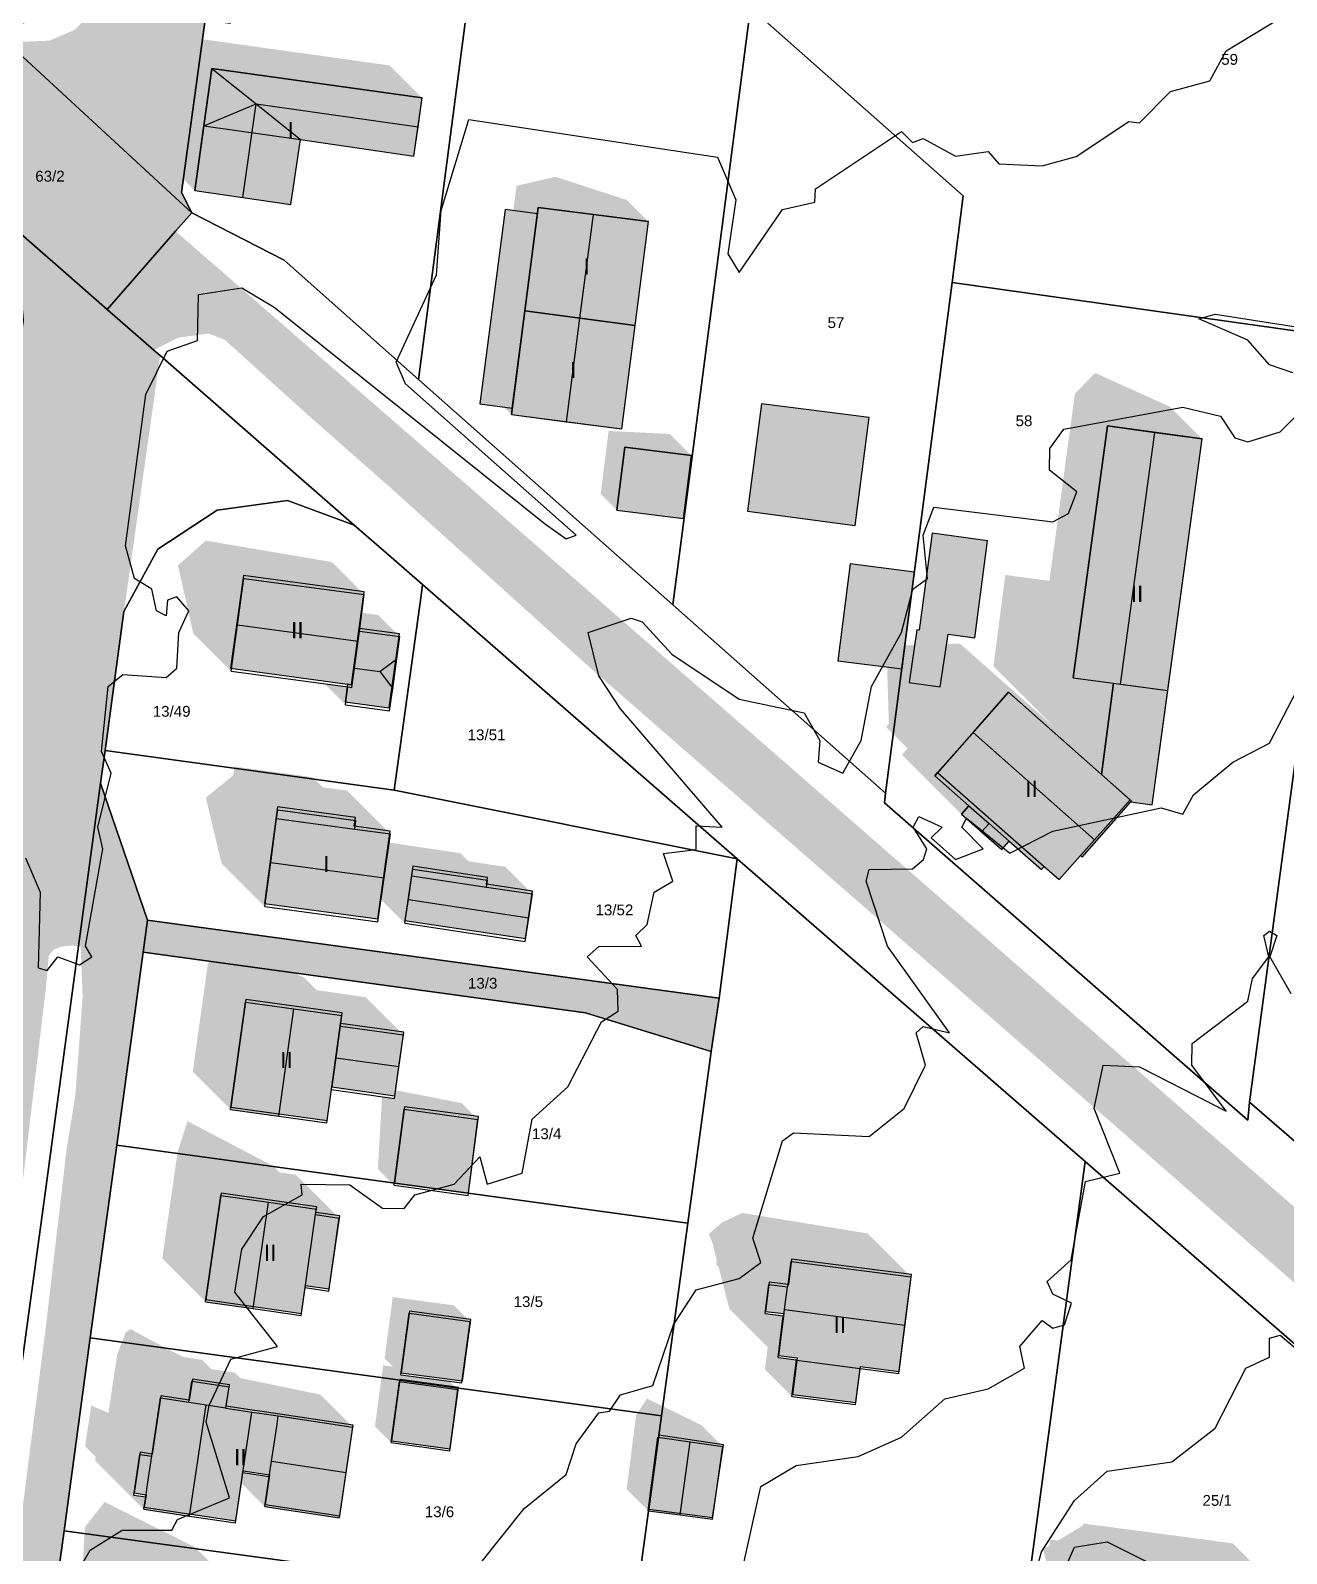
# Model space of a CAD drawing. Header units: millimetres. Extents: x 238 to 3518, y -74 to 2735.
# Drawn here: x 1733 to 1849.1, y 1959.1 to 2099.9 of the extents above; entities that cross this region are included whole.
import ezdxf
from ezdxf.enums import TextEntityAlignment as Align

# ---------------------------------------------------------------- set-up
doc = ezdxf.new("R2010")
doc.units = ezdxf.units.MM
for name, color, linetype in [('LP_Flurstueck_bez', 7, 'Continuous'), ('LP_Flurstuecke', 8, 'Continuous'), ('LP_Gebaeude_Dachaufsicht', 9, 'Continuous'), ('LP_Gebaeude_Dachschatten', 253, 'Continuous'), ('LP_Gebaeude_F', 254, 'Continuous'), ('LP_Gebaeude_Geschosszahl', 7, 'Continuous'), ('LP_Gebaeude_Schatten', 7, 'Continuous'), ('LP_Gebaeude_U', 7, 'Continuous'), ('LP_Topographie_Hoehenlinien', 8, 'Continuous'), ('LP_Verkehr_Strassen', 9, 'Continuous'), ('LP_Verkehr_Wege_Plaetze', 252, 'Continuous')]:
    doc.layers.add(name, color=color, linetype=linetype)
doc.styles.get("Standard").update_dxf_attribs({"font": 'arial.ttf'})

msp = doc.modelspace()

# ---------------------------------------------------------------- hatches: boundary and pattern name
at = {"layer": 'LP_Gebaeude_Dachschatten'}
for points in [[(1749.73, 2096.35), (1748.99, 2091.06), (1753.84, 2093.07)], [(1769.18, 2093.63), (1749.73, 2096.35), (1753.84, 2093.07), (1768.81, 2090.94)], [(1748.99, 2091.06), (1748.16, 2085.06), (1752.61, 2084.42), (1753.84, 2093.07)], [(1779.91, 2083.5), (1778.67, 2073.93), (1783.77, 2073.26), (1785.01, 2082.84)], [(1778.67, 2073.93), (1777.43, 2064.35), (1782.53, 2063.69), (1783.77, 2073.26)], [(1836.9, 2062.7), (1832.53, 2063.3), (1829.37, 2040.03), (1833.1, 2039.53), (1833.74, 2039.44)], [(1763.26, 2043.42), (1763.38, 2044.33), (1763.83, 2047.72), (1752.69, 2049.2), (1752.11, 2044.91)], [(1765.27, 2040.59), (1766.83, 2041.78), (1767.11, 2043.83), (1763.38, 2044.33), (1762.92, 2040.91)], [(1831.34, 2025.05), (1834.62, 2028.75), (1831.99, 2031.08), (1823.4, 2038.68), (1820.11, 2034.97)], [(1820.11, 2034.97), (1816.83, 2031.26), (1826.69, 2022.57), (1828.06, 2021.36), (1830.04, 2023.59), (1831.34, 2025.05)], [(1821.59, 2026.55), (1819.73, 2028.19), (1819.72, 2028.18), (1819.03, 2027.4), (1820.9, 2025.77)], [(1757.32, 2009.41), (1752.87, 2010.04), (1751.48, 2000.12), (1755.93, 1999.5)], [(1767.46, 2007), (1761.63, 2007.82), (1761.22, 2004.89), (1767.04, 2004.07)], [(1754.99, 1991.53), (1750.58, 1992.17), (1749.16, 1982.34), (1753.57, 1981.7)], [(1813.82, 1980.17), (1814.39, 1984.64), (1803.29, 1986.05), (1803, 1983.71), (1802.97, 1983.72), (1802.69, 1981.61)], [(1749.22, 1972.8), (1748.24, 1972.95), (1747.62, 1973.05), (1744.99, 1973.44), (1744.19, 1968.07), (1743.83, 1965.65), (1743.63, 1964.31), (1743.45, 1963.15), (1747.69, 1962.52)], [(1762.16, 1966.56), (1762.78, 1970.75), (1755.88, 1971.78), (1755.74, 1970.81), (1755.26, 1967.6)], [(1790.96, 1969.83), (1790.09, 1963.01), (1793.05, 1962.63), (1793.97, 1969.39)], [(1755.26, 1967.6), (1755.05, 1966.17), (1754.63, 1963.4), (1761.54, 1962.37), (1762.16, 1966.56)]]:
    msp.add_hatch(color=253, dxfattribs=at).paths.add_polyline_path(points)
at = {"layer": 'LP_Gebaeude_F'}
for points in [[(1748.16, 2085.06), (1757.06, 2083.78), (1757.93, 2089.77), (1768.43, 2088.25), (1769.18, 2093.63), (1749.73, 2096.35)], [(1774.53, 2065.34), (1777.51, 2064.95), (1778.67, 2073.93), (1779.84, 2082.91), (1776.86, 2083.3)], [(1778.67, 2073.93), (1788.87, 2072.59), (1790.11, 2082.19), (1779.91, 2083.5)], [(1777.43, 2064.35), (1787.63, 2063.02), (1788.87, 2072.59), (1778.67, 2073.93)], [(1799.25, 2055.41), (1809.21, 2054.11), (1810.5, 2064.07), (1800.55, 2065.36)], [(1829.37, 2040.03), (1833.1, 2039.53), (1831.99, 2031.08), (1834.76, 2028.62), (1834.69, 2028.54), (1836.67, 2028.27), (1841.28, 2062.1), (1832.53, 2063.3)], [(1787.19, 2055.52), (1793.34, 2054.74), (1794.07, 2060.56), (1787.92, 2061.34)], [(1814.21, 2039.58), (1817.08, 2039.17), (1817.8, 2044.06), (1820.28, 2043.72), (1821.45, 2052.68), (1816.33, 2053.39), (1815.12, 2044.43), (1814.92, 2044.46)], [(1807.62, 2041.6), (1813.56, 2040.85), (1814.7, 2049.78), (1808.75, 2050.54)], [(1751.48, 2040.91), (1762.28, 2039.43), (1762.65, 2039.38), (1763.35, 2044.57), (1763.81, 2047.96), (1752.66, 2049.48)], [(1762.06, 2037.79), (1766.15, 2037.23), (1767.08, 2044.07), (1763.35, 2044.57), (1762.65, 2039.38), (1762.28, 2039.43)], [(1816.57, 2030.97), (1819.72, 2028.18), (1819.03, 2027.4), (1822.76, 2024.14), (1823.45, 2024.92), (1826.44, 2022.29), (1826.69, 2022.57), (1828.06, 2021.36), (1830.04, 2023.59), (1830.19, 2023.45), (1834.69, 2028.54), (1834.76, 2028.62), (1831.99, 2031.08), (1823.4, 2038.68)], [(1754.6, 2019.16), (1765.09, 2017.75), (1766.22, 2025.84), (1762.9, 2026.3), (1763.01, 2027.09), (1755.8, 2028.08)], [(1767.57, 2017.59), (1778.73, 2015.91), (1779.39, 2020.29), (1775.13, 2020.93), (1775.23, 2021.56), (1768.32, 2022.59)], [(1751.51, 2000.34), (1760.4, 1999.1), (1760.83, 2002.19), (1761.65, 2008.06), (1761.79, 2009.04), (1752.89, 2010.28)], [(1760.83, 2002.19), (1766.66, 2001.37), (1767.48, 2007.25), (1761.65, 2008.06)], [(1766.62, 1993.31), (1773.46, 1992.4), (1774.39, 1999.45), (1767.55, 2000.35)], [(1749.2, 1982.53), (1758.03, 1981.25), (1758.41, 1983.85), (1760.59, 1983.53), (1761.56, 1990.28), (1759.37, 1990.59), (1759.44, 1991.1), (1750.62, 1992.37)], [(1800.93, 1981.45), (1802.62, 1981.24), (1802.13, 1977.37), (1803.85, 1977.15), (1803.42, 1973.77), (1809.29, 1973.03), (1809.71, 1976.35), (1813.29, 1975.89), (1814.43, 1984.85), (1803.34, 1986.26), (1803.04, 1983.92), (1801.27, 1984.15)], [(1767.25, 1975.78), (1772.91, 1975.03), (1773.67, 1980.71), (1768.01, 1981.47)], [(1742.57, 1964.66), (1743.66, 1964.49), (1743.49, 1963.34), (1751.95, 1962.07), (1752.65, 1966.72), (1755.08, 1966.35), (1754.67, 1963.58), (1761.57, 1962.55), (1762.82, 1970.93), (1754.18, 1972.22), (1753.47, 1972.32), (1751.07, 1972.68), (1751.37, 1974.66), (1747.95, 1975.17), (1747.66, 1973.23), (1745.03, 1973.63), (1744.23, 1968.25), (1743.13, 1968.42)], [(1766.36, 1969.48), (1771.78, 1968.75), (1772.54, 1974.41), (1767.12, 1975.14)], [(1790.14, 1963.17), (1796.04, 1962.39), (1797.04, 1969.1), (1791.05, 1969.99)]]:
    msp.add_hatch(color=254, dxfattribs=at).paths.add_polyline_path(points)
at = {"layer": 'LP_Gebaeude_Schatten'}
for points in [[(1746.73, 2099.35), (1766.18, 2096.63), (1769.18, 2093.63), (1749.73, 2096.35), (1748.99, 2091.06), (1748.16, 2085.06), (1745.16, 2088.06), (1745.99, 2094.06), (1746.73, 2099.35)], [(1788.11, 2084.19), (1790.11, 2082.19), (1779.91, 2083.5), (1778.67, 2073.93), (1777.43, 2064.35), (1775.43, 2066.35), (1776.67, 2075.93), (1777.91, 2085.5), (1781.51, 2086.34), (1788.11, 2084.19)], [(1823.1, 2049.53), (1827.17, 2048.98), (1829.53, 2066.3), (1831.4, 2068.2), (1838.28, 2065.1), (1841.28, 2062.1), (1836.9, 2062.7), (1832.53, 2063.3), (1829.37, 2040.03), (1833.1, 2039.53), (1831.99, 2031.08), (1823.4, 2038.68), (1820.11, 2034.97), (1816.83, 2031.26), (1816.57, 2030.97), (1819.72, 2028.18), (1819.03, 2027.4), (1813.53, 2032.9), (1814.05, 2033.49), (1812.07, 2035.47), (1812.33, 2035.76), (1812.11, 2042.97), (1818.9, 2043.18), (1827.49, 2035.58), (1821.99, 2041.08), (1823.1, 2049.53)], [(1786.42, 2062.84), (1792.07, 2062.56), (1794.07, 2060.56), (1787.92, 2061.34), (1787.19, 2055.52), (1785.69, 2057.02), (1786.42, 2062.84)], [(1746.61, 2050.41), (1749.19, 2052.7), (1760.83, 2050.72), (1763.83, 2047.72), (1752.69, 2049.2), (1752.11, 2044.91), (1751.53, 2040.62), (1748.03, 2044.12), (1746.61, 2050.41)], [(1767.11, 2043.83), (1763.38, 2044.33), (1763.61, 2046.03), (1765.11, 2045.83), (1767.11, 2043.83)], [(1762.69, 2039.12), (1763.26, 2043.42), (1763.38, 2044.33), (1762.92, 2040.91), (1762.69, 2039.12)], [(1762.32, 2039.17), (1762.1, 2037.53), (1760.17, 2039.46), (1762.32, 2039.17)], [(1749.19, 2028.94), (1751.73, 2031.01), (1751.84, 2031.81), (1759.06, 2030.83), (1759.99, 2029.89), (1762.27, 2029.58), (1766.27, 2025.58), (1762.95, 2026.03), (1763.06, 2026.83), (1755.84, 2027.81), (1755.73, 2027.01), (1754.64, 2018.87), (1750.64, 2022.87), (1749.19, 2028.94)], [(1834.62, 2028.75), (1831.99, 2031.08), (1834.76, 2028.62), (1834.62, 2028.75)], [(1773.48, 2023.05), (1776.88, 2022.54), (1779.38, 2020.04), (1775.13, 2020.67), (1775.23, 2021.3), (1768.33, 2022.33), (1768.23, 2021.71), (1767.58, 2017.32), (1765.39, 2019.5), (1766.15, 2024.78), (1772.73, 2023.8), (1773.48, 2023.05)], [(1749.37, 2013.54), (1750.82, 2015.91), (1758.27, 2012.29), (1759.42, 2011.14), (1763.96, 2010.5), (1767.46, 2007), (1761.63, 2007.82), (1761.77, 2008.79), (1757.32, 2009.41), (1752.87, 2010.04), (1751.48, 2000.12), (1747.98, 2003.62), (1749.37, 2013.54)], [(1774.33, 1999.2), (1767.53, 2000.13), (1766.59, 1993.11), (1765.09, 1994.61), (1765.48, 2001.3), (1766.63, 2001.14), (1766.74, 2001.89), (1772.83, 2000.7), (1774.33, 1999.2)], [(1761.52, 1990.07), (1759.34, 1990.39), (1759.34, 1990.39), (1759.41, 1990.89), (1754.99, 1991.53), (1750.58, 1992.17), (1749.16, 1982.34), (1745.16, 1986.34), (1746.58, 1996.17), (1747.49, 1999.03), (1755.41, 1994.89), (1756.01, 1994.29), (1757.52, 1994.07), (1761.52, 1990.07)], [(1798.79, 1990.55), (1810.39, 1988.64), (1814.39, 1984.64), (1803.29, 1986.05), (1803, 1983.71), (1802.97, 1983.72), (1801.22, 1983.94), (1800.88, 1981.25), (1802.57, 1981.03), (1802.08, 1977.18), (1803.8, 1976.96), (1803.8, 1976.95), (1803.37, 1973.59), (1800.87, 1976.09), (1801.13, 1978.13), (1797.58, 1981.68), (1796.59, 1985.54), (1796.38, 1985.75), (1796.43, 1986.15), (1796.07, 1987.53), (1796.11, 1987.53), (1795.69, 1988.61), (1796.97, 1989.72), (1797, 1989.71), (1798.79, 1990.55)], [(1767.08, 1974.96), (1766.32, 1969.31), (1764.82, 1970.81), (1765.58, 1976.46), (1766.46, 1976.34), (1765.71, 1977.09), (1766.47, 1982.77), (1772.13, 1982), (1773.63, 1980.5), (1767.97, 1981.27), (1767.21, 1975.59), (1771.69, 1974.99), (1772.47, 1974.21), (1767.08, 1974.96)], [(1748.83, 1976.97), (1749.7, 1976.1), (1750.14, 1976.04), (1751.88, 1975.78), (1752.38, 1975.28), (1759.78, 1973.75), (1762.78, 1970.75), (1755.88, 1971.78), (1754.14, 1972.04), (1753.45, 1972.14), (1753.43, 1972.14), (1751.03, 1972.5), (1751.04, 1972.53), (1751.33, 1974.47), (1747.9, 1974.98), (1747.62, 1973.05), (1744.99, 1973.44), (1744.19, 1968.07), (1743.09, 1968.23), (1742.53, 1964.47), (1743.63, 1964.31), (1743.45, 1963.15), (1738.95, 1967.65), (1739.01, 1968), (1738.03, 1968.97), (1738.59, 1972.73), (1740.19, 1972.07), (1740.99, 1977.44), (1741.62, 1979.05), (1741.74, 1979.45), (1742.22, 1979.8), (1745.54, 1978.03), (1745.6, 1977.97), (1747.16, 1977.22), (1748.83, 1976.97)], [(1788.96, 1971.83), (1789.97, 1973.39), (1794.98, 1970.94), (1796.98, 1968.94), (1790.96, 1969.83), (1790.09, 1963.01), (1788.09, 1965.01), (1788.96, 1971.83)], [(1752.61, 1966.54), (1755.05, 1966.17), (1754.63, 1963.4), (1752.47, 1965.57), (1752.61, 1966.54)], [(1752.1, 1955.37), (1752.15, 1955.67), (1747.33, 1956.33), (1742.5, 1956.99), (1741.63, 1950.57), (1739.73, 1950.83), (1739.1, 1946.17), (1735.1, 1950.17), (1735.73, 1954.83), (1737.63, 1954.57), (1738, 1961.49), (1739.83, 1963.83), (1748.15, 1959.67), (1750.51, 1957.31), (1756.44, 1956.51), (1758.44, 1954.51), (1752.1, 1955.37)], [(1827.21, 1960.36), (1827.94, 1960.26), (1830.31, 1961.68), (1830.33, 1961.83), (1844.13, 1960), (1848.21, 1955.92), (1851.85, 1955.49), (1858.35, 1948.99), (1850.82, 1949.89), (1849.92, 1943.28), (1847.35, 1945.85), (1847.92, 1950.12), (1848.63, 1955.5), (1834.83, 1957.33), (1834.81, 1957.18), (1829.71, 1957.86), (1828.99, 1952.41), (1833.55, 1951.81), (1833.07, 1948.19), (1833.56, 1948.12), (1833.35, 1946.58), (1828.85, 1951.08), (1828.19, 1953.22), (1826.99, 1954.41), (1827.1, 1957.45), (1826.59, 1959.46), (1827.19, 1959.81), (1827.21, 1960.36)]]:
    msp.add_hatch(color=7, dxfattribs=at).paths.add_polyline_path(points)
at = {"layer": 'LP_Verkehr_Strassen'}
for points in [[(1729.85, 2099.63), (1743.99, 2086.6), (1745.99, 2103.13), (1747.5, 2112.76), (1749.31, 2122.34), (1751.41, 2131.86), (1753.81, 2141.31), (1756.49, 2150.68), (1759.47, 2159.96), (1762.73, 2169.15), (1766.19, 2178.64), (1769.63, 2188.09), (1773.07, 2197.53), (1776.52, 2206.97), (1780.07, 2216.22), (1783.43, 2224.56), (1777.61, 2227.98), (1774.15, 2218.54), (1770.7, 2209.1), (1767.25, 2199.65), (1763.81, 2190.21), (1760.36, 2180.76), (1756.93, 2171.31), (1753.6, 2161.95), (1750.56, 2152.48), (1747.82, 2142.93), (1745.38, 2133.29), (1743.23, 2123.58), (1741.39, 2113.81), (1739.85, 2103.99), (1738.83, 2101.69), (1737.05, 2099.92), (1734.74, 2098.92), (1732.23, 2098.81)], [(1637.16, 2163.21), (1651.21, 2151.15), (1679.17, 2126.85), (1682.11, 2124.3), (1695.85, 2112.35), (1697.12, 2111.25), (1704.28, 2105.07), (1721.62, 2090.1), (1727.96, 2084.63), (1736.03, 2077.6), (1740.07, 2074.07), (1744.37, 2070.31), (1746.65, 2071.47), (1748.16, 2071.66), (1749.4, 2071.85), (1750.92, 2071.28), (1758.6, 2064.34), (1763.44, 2060.07), (1766.66, 2057.23), (1784.76, 2040.9), (1832.81, 1998.98), (1894.99, 1944.52), (1951.83, 1895.26), (1973.83, 1875.98), (1979.4, 1881.55), (1980.41, 1883.43), (1980.85, 1885.52), (1980.63, 1887.55), (1979.62, 1889.72), (1977.59, 1891.46), (1975.35, 1892.76), (1972.31, 1893.41), (1969.85, 1893.41), (1967.39, 1892.83), (1964.57, 1892.4), (1962.76, 1892.76), (1961.31, 1893.63), (1898.07, 1949.01), (1839.97, 1999.68), (1774.85, 2056.52), (1746.39, 2081.31), (1744.53, 2083.44), (1744.03, 2085.11), (1743.99, 2086.6), (1729.85, 2099.63), (1715.87, 2111.75), (1711.34, 2115.68), (1678.3, 2144.34), (1658.97, 2161.11), (1651.42, 2167.65), (1645.22, 2173.03), (1642.58, 2175.32)]]:
    msp.add_hatch(color=9, dxfattribs=at).paths.add_polyline_path(points)
h = msp.add_hatch(color=9, dxfattribs=at)
h.paths.add_polyline_path([(1673.69, 1632.64), (1680.25, 1627.81), (1681.1, 1628.8), (1682.19, 1629.6), (1684.02, 1630.26), (1684.95, 1630.49), (1685.89, 1637.67), (1685.23, 1637.7), (1684.11, 1638.2), (1682.83, 1639.62), (1684.02, 1646.21), (1687.55, 1666.93), (1689.13, 1681.37), (1692.5, 1709.77), (1702.29, 1781.35), (1705.45, 1780.93), (1699.24, 1735.48), (1705.25, 1735.46), (1705.87, 1740.02), (1707.24, 1750.1), (1708.61, 1760.11), (1711.35, 1780.18), (1713.92, 1798.73), (1713.99, 1799.23), (1716.56, 1818.03), (1718.86, 1834.86), (1721.29, 1852.68), (1723.72, 1870.48), (1725.68, 1884.81), (1726.01, 1887.29), (1726.48, 1890.84), (1728.77, 1907.68), (1731.21, 1925.49), (1733.64, 1943.33), (1736.08, 1961.17), (1738.51, 1978.99), (1740.95, 1996.82), (1743.38, 2014.65), (1743.79, 2017.62), (1739.46, 2030.27), (1736.97, 2030.86), (1737.41, 2033.46), (1738.01, 2036.71), (1739.7, 2049.02), (1741.9, 2066.17), (1742.18, 2067.87), (1743.06, 2069.18), (1744.37, 2070.31), (1740.07, 2074.07), (1736.03, 2077.6), (1736.06, 2075.16), (1735.67, 2071.19), (1733.58, 2057.56), (1731.69, 2043.83), (1728.67, 2021.77), (1724, 1988.1), (1721.67, 1970.15), (1716.21, 1929.28), (1708.83, 1874.91), (1708.18, 1870.65), (1707.96, 1869.67), (1706.66, 1869.22), (1704.53, 1869.49), (1704.11, 1866.67), (1703.74, 1863.82), (1704.24, 1863.78), (1705.24, 1863.15), (1705.86, 1862.16), (1706.23, 1860.18), (1698.83, 1806.43), (1696.2, 1784.03), (1694.74, 1782.58), (1693.5, 1781.96), (1692.66, 1782.07), (1691.6, 1774.24), (1692.03, 1774.18), (1693.28, 1773.55), (1693.78, 1771.54), (1685.25, 1702.89), (1677.19, 1647.35), (1675.71, 1637.17), (1674.35, 1633.81)])
h.paths.add_polyline_path([(1706.02, 1802.7), (1706.24, 1805.13), (1707.09, 1810), (1708.15, 1816.78), (1709.42, 1822.3), (1710.9, 1828.13), (1712.18, 1834.06), (1713.74, 1845.83), (1714.72, 1870.19), (1716.39, 1882.82), (1731.44, 1986.51), (1734.42, 2011.48), (1734.67, 2014.34), (1735.14, 2014.89), (1735.84, 2015.17), (1736.65, 2015.26), (1737.42, 2015.22), (1737.62, 2015.17), (1737.8, 2010.53), (1737.12, 2001.34), (1736.32, 1996.46), (1734.41, 1980.1), (1730.98, 1953.39), (1727.27, 1928.68), (1724.46, 1905.54), (1720.71, 1881.85), (1718.76, 1869.86), (1715.62, 1845.76), (1713.97, 1833.85), (1712.27, 1818.92), (1710.59, 1803.54), (1709.85, 1801.85), (1708.7, 1801.1), (1708.21, 1801.18), (1707.43, 1801.3), (1706.47, 1801.52)], flags=0)
h.paths.add_polyline_path([(1705.96, 1835.04), (1706.38, 1839.8), (1707.23, 1844.57), (1708.08, 1847.74), (1708.82, 1848.8), (1709.45, 1849.22), (1710.51, 1849.22), (1710.83, 1847.74), (1710.3, 1843.51), (1709.77, 1838.64), (1709.24, 1836.1), (1708.71, 1834.41), (1707.86, 1833.67), (1706.7, 1833.88)], flags=0)
at = {"layer": 'LP_Verkehr_Wege_Plaetze'}
for points in [[(1743.99, 2086.6), (1744.03, 2085.11), (1744.53, 2083.44), (1746.39, 2081.31), (1747.88, 2083.01), (1746.93, 2084.87), (1749.14, 2100.85), (1750.81, 2111.27), (1753.47, 2121.49), (1755.54, 2130.88), (1757.91, 2140.2), (1760.56, 2149.45), (1763.5, 2158.6), (1766.73, 2167.71), (1770.18, 2177.19), (1773.62, 2186.63), (1777.06, 2196.07), (1780.5, 2205.48), (1784.03, 2214.67), (1787.13, 2222.38), (1783.43, 2224.56), (1780.07, 2216.22), (1776.52, 2206.97), (1773.07, 2197.53), (1769.63, 2188.09), (1766.19, 2178.64), (1762.73, 2169.15), (1759.47, 2159.96), (1756.49, 2150.68), (1753.81, 2141.31), (1751.41, 2131.86), (1749.31, 2122.34), (1747.5, 2112.76), (1745.99, 2103.13)], [(1727.96, 2084.63), (1730.95, 2080.7), (1731.87, 2078.07), (1732.31, 2073.08), (1731.96, 2070.53), (1731.59, 2067.81), (1729.33, 2051.35), (1728.01, 2041.69), (1729.03, 2041.95), (1730.6, 2042.86), (1731.69, 2043.83), (1733.58, 2057.56), (1735.67, 2071.19), (1736.06, 2075.16), (1736.03, 2077.6)], [(1736.97, 2030.86), (1739.46, 2030.27), (1739.87, 2033.31), (1741.62, 2046.14), (1744.97, 2069.8), (1744.37, 2070.31), (1743.06, 2069.18), (1742.18, 2067.87), (1741.9, 2066.17), (1739.7, 2049.02), (1738.01, 2036.71), (1737.41, 2033.46)], [(1743.38, 2014.65), (1784.27, 2009.06), (1795.89, 2005.46), (1796.63, 2010.39), (1743.79, 2017.62)]]:
    msp.add_hatch(color=252, dxfattribs=at).paths.add_polyline_path(points)

# ---------------------------------------------------------------- linework, layer by layer
at = {"layer": 'LP_Flurstuecke', "color": 8}
for points in [[(1729.85, 2099.63), (1743.99, 2086.6), (1747.88, 2083.01), (1746.93, 2084.87), (1749.14, 2100.85), (1751.45, 2100.55), (1755.13, 2111.71), (1764.59, 2140.5), (1769.13, 2151.27), (1800.84, 2214.31), (1787.13, 2222.38), (1783.43, 2224.56), (1777.61, 2227.98), (1755.36, 2241.07), (1751.77, 2214.7), (1746.4, 2175.24), (1736.67, 2122.63), (1738.91, 2122.4), (1736.36, 2102.04)], [(1768.86, 2067.6), (1792.37, 2046.76), (1797.69, 2087.68), (1799.54, 2101.96), (1840.55, 2174.54), (1825.38, 2193.34), (1804.21, 2214.3), (1800.84, 2214.31), (1769.13, 2151.27), (1785.83, 2147.34), (1774.26, 2109.06), (1772.23, 2093.5)], [(1799.54, 2101.96), (1819.2, 2084.56), (1818.18, 2076.57), (1855.14, 2071.36), (1845.68, 2000.78), (1868.14, 1981.33), (1884.98, 2107), (1875.01, 2126.11), (1863.71, 2143.93), (1851.47, 2160.98), (1840.55, 2174.54)], [(1746.93, 2084.87), (1747.88, 2083.01), (1756.43, 2078.62), (1768.86, 2067.6), (1772.23, 2093.5), (1774.26, 2109.06), (1755.13, 2111.71), (1751.45, 2100.55), (1749.14, 2100.85)], [(1792.37, 2046.76), (1812.03, 2029.34), (1818.18, 2076.57), (1819.2, 2084.56), (1799.54, 2101.96), (1797.69, 2087.68)], [(1721.62, 2090.1), (1727.96, 2084.63), (1736.03, 2077.6), (1740.07, 2074.07), (1746.39, 2081.31), (1747.88, 2083.01), (1743.99, 2086.6), (1729.85, 2099.63)], [(1811.91, 2028.45), (1845.5, 1999.12), (1845.68, 2000.78), (1855.14, 2071.36), (1818.18, 2076.57), (1812.03, 2029.34)], [(1739.87, 2033.31), (1766.61, 2029.62), (1769.09, 2047.64), (1769.23, 2048.63), (1766.32, 2051.16), (1762.9, 2054.13), (1756.74, 2056.42), (1750.24, 2055.53), (1744.74, 2051.92), (1741.62, 2046.14)], [(1766.61, 2029.62), (1798.32, 2023.29), (1769.23, 2048.63), (1769.09, 2047.64)], [(1739.46, 2030.27), (1743.79, 2017.62), (1796.63, 2010.39), (1798.32, 2023.29), (1766.61, 2029.62), (1739.87, 2033.31)], [(1786.44, 1936.16), (1821.89, 1931.27), (1822.81, 1938.11), (1830.46, 1995.3), (1798.32, 2023.29), (1796.63, 2010.39), (1795.89, 2005.46), (1793.73, 1989.61), (1791.3, 1971.79), (1788.87, 1953.99)], [(1743.38, 2014.65), (1784.27, 2009.06), (1795.89, 2005.46), (1796.63, 2010.39), (1743.79, 2017.62)], [(1740.95, 1996.82), (1793.73, 1989.61), (1795.89, 2005.46), (1784.27, 2009.06), (1743.38, 2014.65)], [(1738.51, 1978.99), (1791.3, 1971.79), (1793.73, 1989.61), (1740.95, 1996.82)], [(1822.81, 1938.11), (1852.83, 1934.04), (1856.36, 1933.56), (1861.06, 1968.66), (1830.46, 1995.3)], [(1736.08, 1961.17), (1788.87, 1953.99), (1791.3, 1971.79), (1738.51, 1978.99)], [(1733.64, 1943.33), (1786.44, 1936.16), (1788.87, 1953.99), (1736.08, 1961.17)]]:
    msp.add_lwpolyline(points, close=True, dxfattribs=at)
for points in [[(1709.05, 1807.3), (1734.33, 1992.39), (1737.42, 2015.22), (1739.46, 2030.27), (1739.87, 2033.31), (1741.62, 2046.14), (1744.74, 2051.92), (1750.24, 2055.53), (1756.74, 2056.42), (1762.9, 2054.13), (1744.97, 2069.8), (1744.37, 2070.31), (1740.07, 2074.07), (1736.03, 2077.6), (1727.96, 2084.63), (1730.95, 2080.7), (1731.87, 2078.07), (1732.31, 2073.08), (1731.96, 2070.53), (1731.59, 2067.81), (1729.33, 2051.35), (1728.01, 2041.69), (1721.61, 1994.76), (1710.49, 1913.24)], [(1944.98, 1913.19), (1872.76, 1977.34), (1868.14, 1981.33), (1845.68, 2000.78), (1845.5, 1999.12), (1811.91, 2028.45), (1812.03, 2029.34), (1792.37, 2046.76), (1768.86, 2067.6), (1756.43, 2078.62), (1747.88, 2083.01), (1746.39, 2081.31), (1740.07, 2074.07), (1744.37, 2070.31), (1744.97, 2069.8), (1762.9, 2054.13), (1766.32, 2051.16), (1769.23, 2048.63), (1798.32, 2023.29), (1830.46, 1995.3), (1861.06, 1968.66), (1873.67, 1957.67)], [(1733.64, 1943.33), (1736.08, 1961.17), (1738.51, 1978.99), (1740.95, 1996.82), (1743.38, 2014.65), (1743.79, 2017.62), (1739.46, 2030.27), (1737.42, 2015.22), (1734.33, 1992.39), (1709.05, 1807.3)]]:
    msp.add_lwpolyline(points, dxfattribs=at)
at = {"layer": 'LP_Gebaeude_Dachaufsicht', "color": 9}
for p, q in [((1748.99, 2091.06, 74.05), (1749.73, 2096.35, 74.05)), ((1749.73, 2096.35, 74.05), (1769.18, 2093.63, 74.05)), ((1749.73, 2096.35, 74.05), (1753.84, 2093.07, 76.63)), ((1748.99, 2091.06, 74.05), (1753.84, 2093.07, 76.63)), ((1752.61, 2084.42, 76.63), (1753.84, 2093.07, 76.63)), ((1753.84, 2093.07, 76.63), (1757.93, 2089.77, 74.05)), ((1753.84, 2093.07, 76.63), (1768.81, 2090.94, 76.63)), ((1768.81, 2090.94, 76.63), (1769.18, 2093.63, 74.05)), ((1748.16, 2085.06, 74.05), (1748.99, 2091.06, 74.05)), ((1748.99, 2091.06, 74.05), (1757.93, 2089.77, 74.05)), ((1768.43, 2088.25, 74.05), (1768.81, 2090.94, 76.63)), ((1757.06, 2083.78, 74.05), (1757.93, 2089.77, 74.05)), ((1757.93, 2089.77, 74.05), (1768.43, 2088.25, 74.05)), ((1748.16, 2085.06, 74.05), (1752.61, 2084.42, 76.63)), ((1752.61, 2084.42, 76.63), (1757.06, 2083.78, 74.05)), ((1778.67, 2073.93, 73.56), (1779.91, 2083.5, 73.56)), ((1779.91, 2083.5, 73.56), (1785.01, 2082.84, 75.61)), ((1783.77, 2073.26, 75.61), (1785.01, 2082.84, 75.61)), ((1785.01, 2082.84, 75.61), (1790.11, 2082.19, 73.56)), ((1788.87, 2072.59, 73.56), (1790.11, 2082.19, 73.56)), ((1777.43, 2064.35, 73.56), (1778.67, 2073.93, 73.56)), ((1778.67, 2073.93, 73.56), (1783.77, 2073.26, 75.61)), ((1782.53, 2063.69, 75.61), (1783.77, 2073.26, 75.61)), ((1783.77, 2073.26, 75.61), (1788.87, 2072.59, 73.56)), ((1787.63, 2063.02, 73.56), (1788.87, 2072.59, 73.56)), ((1777.43, 2064.35, 73.56), (1782.53, 2063.69, 75.61)), ((1782.53, 2063.69, 75.61), (1787.63, 2063.02, 73.56)), ((1829.37, 2040.03, 75.36), (1832.53, 2063.3, 75.36)), ((1832.53, 2063.3, 75.36), (1836.9, 2062.7, 79.13)), ((1833.74, 2039.44, 79.13), (1836.9, 2062.7, 79.13)), ((1836.9, 2062.7, 79.13), (1841.28, 2062.1, 75.36)), ((1838.12, 2038.86, 75.36), (1841.28, 2062.1, 75.36)), ((1787.19, 2055.52, 72.91), (1787.92, 2061.34, 72.91)), ((1787.92, 2061.34, 72.91), (1794.07, 2060.56, 72.91)), ((1793.34, 2054.74, 72.91), (1794.07, 2060.56, 72.91)), ((1787.19, 2055.52, 72.91), (1793.34, 2054.74, 72.91)), ((1752.11, 2044.91, 78.12), (1752.69, 2049.2, 74.87)), ((1752.69, 2049.2, 74.87), (1763.83, 2047.72, 74.87)), ((1763.38, 2044.33, 77.43), (1763.83, 2047.72, 74.87)), ((1751.53, 2040.62, 74.87), (1752.11, 2044.91, 78.12)), ((1752.11, 2044.91, 78.12), (1763.26, 2043.42, 78.12)), ((1762.69, 2039.12, 74.87), (1763.26, 2043.42, 78.12)), ((1762.92, 2040.91, 76.17), (1763.38, 2044.33, 73.22)), ((1763.26, 2043.42, 78.12), (1763.38, 2044.33, 77.43)), ((1763.38, 2044.33, 73.22), (1767.11, 2043.83, 73.22)), ((1766.83, 2041.78, 74.99), (1767.11, 2043.83, 73.22)), ((1765.27, 2040.59, 76.17), (1766.83, 2041.78, 74.99)), ((1766.46, 2039.04, 74.99), (1766.83, 2041.78, 74.99)), ((1751.53, 2040.62, 74.87), (1762.32, 2039.17, 74.87)), ((1762.69, 2039.12, 74.64), (1762.92, 2040.91, 76.17)), ((1762.92, 2040.91, 76.17), (1765.27, 2040.59, 76.17)), ((1765.27, 2040.59, 76.17), (1766.46, 2039.04, 74.99)), ((1762.1, 2037.53, 73.22), (1762.32, 2039.17, 74.64)), ((1762.32, 2039.17, 74.64), (1762.69, 2039.12, 74.64)), ((1762.32, 2039.17, 74.87), (1762.69, 2039.12, 74.87)), ((1766.18, 2036.98, 73.22), (1766.46, 2039.04, 74.99)), ((1829.37, 2040.03, 75.36), (1833.1, 2039.53, 78.58)), ((1831.99, 2031.08, 85.35), (1833.1, 2039.53, 85.35)), ((1833.1, 2039.53, 85.35), (1838.12, 2038.86, 85.35)), ((1833.1, 2039.53, 78.58), (1833.74, 2039.44, 79.13)), ((1833.74, 2039.44, 79.13), (1838.12, 2038.86, 75.36)), ((1836.67, 2028.27, 85.35), (1838.12, 2038.86, 85.35)), ((1762.1, 2037.53, 73.22), (1766.18, 2036.98, 73.22)), ((1820.11, 2034.97, 82.53), (1823.4, 2038.68, 77.74)), ((1823.4, 2038.68, 77.74), (1831.99, 2031.08, 77.74)), ((1816.83, 2031.26, 77.74), (1820.11, 2034.97, 82.53)), ((1820.11, 2034.97, 82.53), (1831.34, 2025.05, 82.53)), ((1816.57, 2030.97, 77.74), (1816.83, 2031.26, 77.74)), ((1816.57, 2030.97, 77.74), (1819.72, 2028.18, 77.74)), ((1816.83, 2031.26, 77.74), (1826.69, 2022.57, 77.74)), ((1831.99, 2031.08, 77.74), (1834.62, 2028.75, 77.74)), ((1831.99, 2031.08, 85.35), (1834.76, 2028.62, 85.35)), ((1755.73, 2027.01, 75.96), (1755.84, 2027.81, 75.96)), ((1755.84, 2027.81, 75.96), (1763.06, 2026.83, 75.96)), ((1819.03, 2027.4, 79.42), (1819.72, 2028.18, 79.42)), ((1819.72, 2028.18, 79.42), (1819.73, 2028.19, 79.42)), ((1819.72, 2028.18, 77.74), (1819.73, 2028.19, 77.74)), ((1819.73, 2028.19, 79.42), (1821.59, 2026.55, 81.84)), ((1819.73, 2028.19, 77.74), (1821.59, 2026.55, 77.74)), ((1830.19, 2023.45, 77.74), (1834.69, 2028.54, 77.74)), ((1831.34, 2025.05, 77.74), (1834.62, 2028.75, 77.74)), ((1831.34, 2025.05, 82.53), (1834.62, 2028.75, 77.74)), ((1834.62, 2028.75, 77.74), (1834.76, 2028.62, 77.74)), ((1834.69, 2028.54, 77.74), (1834.76, 2028.62, 77.74)), ((1834.69, 2028.54, 85.35), (1834.76, 2028.62, 85.35)), ((1834.69, 2028.54, 85.35), (1836.67, 2028.27, 85.35)), ((1755.19, 2022.94, 79.14), (1755.73, 2027.01, 75.96)), ((1755.73, 2027.01, 75.96), (1762.95, 2026.03, 75.96)), ((1762.95, 2026.03, 75.96), (1763.06, 2026.83, 75.96)), ((1819.03, 2027.4, 79.42), (1820.9, 2025.77, 81.84)), ((1820.9, 2025.77, 81.84), (1821.59, 2026.55, 81.84)), ((1821.59, 2026.55, 81.84), (1823.45, 2024.92, 79.42)), ((1821.59, 2026.55, 77.74), (1823.45, 2024.92, 77.74)), ((1762.95, 2026.03, 75.96), (1766.27, 2025.58, 75.96)), ((1765.68, 2021.52, 79.14), (1766.27, 2025.58, 75.96)), ((1820.9, 2025.77, 81.84), (1822.76, 2024.14, 79.42)), ((1822.76, 2024.14, 79.42), (1823.45, 2024.92, 79.42)), ((1823.45, 2024.92, 77.74), (1826.44, 2022.29, 77.74)), ((1830.04, 2023.59, 80.63), (1831.34, 2025.05, 82.53)), ((1830.04, 2023.59, 77.74), (1831.34, 2025.05, 77.74)), ((1828.06, 2021.36, 77.74), (1830.04, 2023.59, 80.63)), ((1830.04, 2023.59, 77.74), (1830.19, 2023.45, 77.74)), ((1754.64, 2018.87, 75.96), (1755.19, 2022.94, 79.14)), ((1755.19, 2022.94, 79.14), (1765.68, 2021.52, 79.14)), ((1768.23, 2021.71, 74.22), (1768.33, 2022.33, 74.22)), ((1768.33, 2022.33, 74.22), (1775.23, 2021.3, 74.22)), ((1826.44, 2022.29, 77.74), (1826.69, 2022.57, 77.74)), ((1826.69, 2022.57, 77.74), (1828.06, 2021.36, 77.74)), ((1765.1, 2017.45, 75.96), (1765.68, 2021.52, 79.14)), ((1767.91, 2019.51, 76.89), (1768.23, 2021.71, 74.22)), ((1768.23, 2021.71, 74.22), (1775.13, 2020.67, 74.22)), ((1775.13, 2020.67, 74.22), (1775.23, 2021.3, 74.22)), ((1775.13, 2020.67, 74.22), (1779.38, 2020.04, 74.22)), ((1767.58, 2017.32, 74.22), (1767.91, 2019.51, 76.89)), ((1767.91, 2019.51, 76.89), (1779.05, 2017.84, 76.89)), ((1779.05, 2017.84, 76.89), (1779.38, 2020.04, 74.22)), ((1754.64, 2018.87, 75.96), (1765.1, 2017.45, 75.96)), ((1778.72, 2015.65, 74.22), (1779.05, 2017.84, 76.89)), ((1767.58, 2017.32, 74.22), (1778.72, 2015.65, 74.22)), ((1751.48, 2000.12, 75.19), (1752.87, 2010.04, 75.19)), ((1752.87, 2010.04, 75.19), (1757.32, 2009.41, 79.46)), ((1755.93, 1999.5, 79.46), (1757.32, 2009.41, 79.46)), ((1757.32, 2009.41, 79.46), (1761.77, 2008.79, 75.19)), ((1761.63, 2007.82, 75.19), (1761.77, 2008.79, 75.19)), ((1760.81, 2001.96, 75.19), (1761.63, 2007.82, 75.19)), ((1761.22, 2004.89, 79.46), (1761.63, 2007.82, 75.19)), ((1761.63, 2007.82, 75.19), (1767.46, 2007, 75.19)), ((1767.04, 2004.07, 79.46), (1767.46, 2007, 75.19)), ((1760.81, 2001.96, 75.19), (1761.22, 2004.89, 79.46)), ((1761.22, 2004.89, 79.46), (1767.04, 2004.07, 79.46)), ((1766.63, 2001.14, 75.19), (1767.04, 2004.07, 79.46)), ((1760.38, 1998.87, 75.19), (1760.81, 2001.96, 75.19)), ((1760.81, 2001.96, 75.19), (1766.63, 2001.14, 75.19)), ((1751.48, 2000.12, 75.19), (1755.93, 1999.5, 79.46)), ((1755.93, 1999.5, 79.46), (1760.38, 1998.87, 75.19)), ((1766.59, 1993.11, 73.26), (1767.53, 2000.13, 73.26)), ((1767.53, 2000.13, 73.26), (1774.33, 1999.2, 73.26)), ((1773.45, 1992.16, 73.26), (1774.33, 1999.2, 73.26)), ((1766.59, 1993.11, 73.26), (1773.45, 1992.16, 73.26)), ((1749.16, 1982.34, 76.53), (1750.58, 1992.17, 76.53)), ((1750.58, 1992.17, 76.53), (1754.99, 1991.53, 81.09)), ((1753.57, 1981.7, 81.09), (1754.99, 1991.53, 81.09)), ((1754.99, 1991.53, 81.09), (1759.41, 1990.89, 76.53)), ((1758.37, 1983.65, 76.53), (1759.34, 1990.39, 76.53)), ((1759.34, 1990.39, 76.53), (1759.41, 1990.89, 76.53)), ((1759.34, 1990.39, 76.53), (1761.52, 1990.07, 76.53)), ((1759.34, 1990.39, 76.53), (1759.34, 1990.39, 76.53)), ((1760.55, 1983.33, 76.53), (1761.52, 1990.07, 76.53)), ((1803, 1983.71, 80.28), (1803.29, 1986.05, 78.39)), ((1803.29, 1986.05, 78.39), (1814.39, 1984.64, 78.39)), ((1800.88, 1981.25, 78.39), (1801.22, 1983.94, 78.39)), ((1801.22, 1983.94, 78.39), (1802.97, 1983.72, 78.39)), ((1813.82, 1980.17, 81.99), (1814.39, 1984.64, 78.39)), ((1757.99, 1981.06, 76.53), (1758.37, 1983.65, 76.53)), ((1758.37, 1983.65, 76.53), (1758.37, 1983.65, 76.53)), ((1758.37, 1983.65, 76.53), (1760.55, 1983.33, 76.53)), ((1758.37, 1983.65, 76.53), (1758.37, 1983.65, 76.53)), ((1802.69, 1981.61, 81.99), (1802.97, 1983.72, 80.28)), ((1802.69, 1981.61, 78.39), (1802.97, 1983.72, 78.39)), ((1802.97, 1983.72, 80.28), (1803, 1983.71, 80.28)), ((1749.16, 1982.34, 76.53), (1753.57, 1981.7, 81.09)), ((1753.57, 1981.7, 81.09), (1757.99, 1981.06, 76.53)), ((1767.21, 1975.59, 73.61), (1767.97, 1981.27, 73.61)), ((1767.97, 1981.27, 73.61), (1773.63, 1980.5, 73.61)), ((1800.88, 1981.25, 78.39), (1802.57, 1981.03, 78.39)), ((1802.61, 1981.03, 81.52), (1802.69, 1981.61, 81.99)), ((1802.61, 1981.03, 78.39), (1802.69, 1981.61, 78.39)), ((1802.69, 1981.61, 81.99), (1813.82, 1980.17, 81.99)), ((1772.86, 1974.83, 73.61), (1773.63, 1980.5, 73.61)), ((1802.08, 1977.18, 78.39), (1802.57, 1981.03, 81.51)), ((1802.57, 1981.03, 81.51), (1802.61, 1981.03, 81.52)), ((1802.57, 1981.03, 78.39), (1802.61, 1981.03, 78.39)), ((1813.25, 1975.7, 78.39), (1813.82, 1980.17, 81.99)), ((1802.08, 1977.18, 78.39), (1803.8, 1976.96, 78.4)), ((1803.37, 1973.59, 76.05), (1803.8, 1976.95, 76.05)), ((1803.8, 1976.95, 78.39), (1803.8, 1976.96, 78.4)), ((1803.8, 1976.95, 78.39), (1805.71, 1976.7, 78.39)), ((1803.8, 1976.95, 76.05), (1805.71, 1976.7, 76.05)), ((1767.21, 1975.59, 73.61), (1772.86, 1974.83, 73.61)), ((1805.71, 1976.7, 76.05), (1809.67, 1976.16, 76.05)), ((1805.71, 1976.7, 78.39), (1809.67, 1976.16, 78.37)), ((1809.25, 1972.85, 76.05), (1809.67, 1976.16, 76.05)), ((1809.67, 1976.16, 78.37), (1813.25, 1975.7, 78.39)), ((1747.62, 1973.05, 74.84), (1747.9, 1974.98, 74.84)), ((1747.9, 1974.98, 74.84), (1751.33, 1974.47, 74.84)), ((1751.04, 1972.53, 74.84), (1751.33, 1974.47, 74.84)), ((1766.32, 1969.31, 73.62), (1767.08, 1974.96, 73.62)), ((1767.08, 1974.96, 73.62), (1772.47, 1974.21, 73.62)), ((1771.75, 1968.55, 73.62), (1772.47, 1974.21, 73.62)), ((1744.19, 1968.07, 76.84), (1744.99, 1973.44, 76.84)), ((1744.99, 1973.44, 76.84), (1747.62, 1973.05, 79.08)), ((1747.62, 1973.05, 79.08), (1748.24, 1972.95, 79.6)), ((1747.62, 1973.05, 74.84), (1748.24, 1972.95, 74.84)), ((1747.69, 1962.52, 80.44), (1749.22, 1972.8, 80.44)), ((1748.24, 1972.95, 79.6), (1749.22, 1972.8, 80.44)), ((1748.24, 1972.95, 74.84), (1749.22, 1972.8, 74.84)), ((1749.22, 1972.8, 74.84), (1751.04, 1972.53, 74.84)), ((1749.22, 1972.8, 80.44), (1751.04, 1972.53, 78.89)), ((1803.37, 1973.59, 76.05), (1809.25, 1972.85, 76.05)), ((1751.03, 1972.5, 78.89), (1751.04, 1972.53, 78.89)), ((1751.03, 1972.5, 78.89), (1753.43, 1972.14, 76.85)), ((1752.61, 1966.54, 76.84), (1753.45, 1972.14, 76.84)), ((1753.43, 1972.14, 76.85), (1753.45, 1972.14, 76.84)), ((1753.45, 1972.14, 76.84), (1754.14, 1972.04, 76.84)), ((1754.14, 1972.04, 76.84), (1755.88, 1971.78, 76.84)), ((1755.74, 1970.81, 76.84), (1755.88, 1971.78, 76.84)), ((1755.74, 1970.81, 76.84), (1755.88, 1971.78, 75.86)), ((1755.88, 1971.78, 75.86), (1762.78, 1970.75, 75.85)), ((1755.26, 1967.6, 80.07), (1755.74, 1970.81, 76.84)), ((1755.26, 1967.6, 76.84), (1755.74, 1970.81, 76.84)), ((1762.16, 1966.56, 80.07), (1762.78, 1970.75, 75.85)), ((1766.32, 1969.31, 73.62), (1771.75, 1968.55, 73.62)), ((1790.09, 1963.01, 75.47), (1790.96, 1969.83, 75.47)), ((1790.96, 1969.83, 75.47), (1793.97, 1969.39, 78.33)), ((1793.05, 1962.63, 78.33), (1793.97, 1969.39, 78.33)), ((1793.97, 1969.39, 78.33), (1796.98, 1968.94, 75.47)), ((1796.01, 1962.24, 75.47), (1796.98, 1968.94, 75.47)), ((1742.53, 1964.47, 76.84), (1743.09, 1968.23, 76.84)), ((1743.09, 1968.23, 76.84), (1744.19, 1968.07, 76.84)), ((1743.83, 1965.65, 76.84), (1744.19, 1968.07, 76.84)), ((1755.05, 1966.17, 78.64), (1755.26, 1967.6, 80.07)), ((1755.05, 1966.17, 76.84), (1755.26, 1967.6, 76.84)), ((1755.26, 1967.6, 80.07), (1762.16, 1966.56, 80.07)), ((1743.63, 1964.31, 76.84), (1743.83, 1965.65, 76.84)), ((1751.92, 1961.89, 76.84), (1752.61, 1966.54, 76.84)), ((1752.61, 1966.54, 76.84), (1755.05, 1966.17, 76.84)), ((1754.63, 1963.4, 75.85), (1755.05, 1966.17, 78.64)), ((1761.54, 1962.37, 75.85), (1762.16, 1966.56, 80.07)), ((1742.53, 1964.47, 76.84), (1743.63, 1964.31, 76.84)), ((1743.45, 1963.15, 76.84), (1743.63, 1964.31, 76.84)), ((1743.45, 1963.15, 76.84), (1747.69, 1962.52, 80.44)), ((1754.63, 1963.4, 75.85), (1761.54, 1962.37, 75.85)), ((1790.09, 1963.01, 75.47), (1793.05, 1962.63, 78.33)), ((1747.69, 1962.52, 80.44), (1751.92, 1961.89, 76.84)), ((1793.05, 1962.63, 78.33), (1796.01, 1962.24, 75.47))]:
    msp.add_line(p, q, dxfattribs=at)
at = {"layer": 'LP_Gebaeude_U', "color": 7}
for points in [[(1748.16, 2085.06), (1757.06, 2083.78), (1757.93, 2089.77), (1768.43, 2088.25), (1769.18, 2093.63), (1749.73, 2096.35)], [(1774.53, 2065.34), (1777.51, 2064.95), (1778.67, 2073.93), (1779.84, 2082.91), (1776.86, 2083.3)], [(1778.67, 2073.93), (1788.87, 2072.59), (1790.11, 2082.19), (1779.91, 2083.5)], [(1777.43, 2064.35), (1787.63, 2063.02), (1788.87, 2072.59), (1778.67, 2073.93)], [(1799.25, 2055.41), (1809.21, 2054.11), (1810.5, 2064.07), (1800.55, 2065.36)], [(1829.37, 2040.03), (1833.1, 2039.53), (1831.99, 2031.08), (1834.76, 2028.62), (1834.69, 2028.54), (1836.67, 2028.27), (1841.28, 2062.1), (1832.53, 2063.3)], [(1787.19, 2055.52), (1793.34, 2054.74), (1794.07, 2060.56), (1787.92, 2061.34)], [(1814.21, 2039.58), (1817.08, 2039.17), (1817.8, 2044.06), (1820.28, 2043.72), (1821.45, 2052.68), (1816.33, 2053.39), (1815.12, 2044.43), (1814.92, 2044.46)], [(1807.62, 2041.6), (1813.56, 2040.85), (1814.7, 2049.78), (1808.75, 2050.54)], [(1751.48, 2040.91), (1762.28, 2039.43), (1762.65, 2039.38), (1763.35, 2044.57), (1763.81, 2047.96), (1752.66, 2049.48)], [(1762.06, 2037.79), (1766.15, 2037.23), (1767.08, 2044.07), (1763.35, 2044.57), (1762.65, 2039.38), (1762.28, 2039.43)], [(1816.57, 2030.97), (1819.72, 2028.18), (1819.03, 2027.4), (1822.76, 2024.14), (1823.45, 2024.92), (1826.44, 2022.29), (1826.69, 2022.57), (1828.06, 2021.36), (1830.04, 2023.59), (1830.19, 2023.45), (1834.69, 2028.54), (1834.76, 2028.62), (1831.99, 2031.08), (1823.4, 2038.68)], [(1754.6, 2019.16), (1765.09, 2017.75), (1766.22, 2025.84), (1762.9, 2026.3), (1763.01, 2027.09), (1755.8, 2028.08)], [(1767.57, 2017.59), (1778.73, 2015.91), (1779.39, 2020.29), (1775.13, 2020.93), (1775.23, 2021.56), (1768.32, 2022.59)], [(1751.51, 2000.34), (1760.4, 1999.1), (1760.83, 2002.19), (1761.65, 2008.06), (1761.79, 2009.04), (1752.89, 2010.28)], [(1760.83, 2002.19), (1766.66, 2001.37), (1767.48, 2007.25), (1761.65, 2008.06)], [(1766.62, 1993.31), (1773.46, 1992.4), (1774.39, 1999.45), (1767.55, 2000.35)], [(1749.2, 1982.53), (1758.03, 1981.25), (1758.41, 1983.85), (1760.59, 1983.53), (1761.56, 1990.28), (1759.37, 1990.59), (1759.44, 1991.1), (1750.62, 1992.37)], [(1800.93, 1981.45), (1802.62, 1981.24), (1802.13, 1977.37), (1803.85, 1977.15), (1803.42, 1973.77), (1809.29, 1973.03), (1809.71, 1976.35), (1813.29, 1975.89), (1814.43, 1984.85), (1803.34, 1986.26), (1803.04, 1983.92), (1801.27, 1984.15)], [(1767.25, 1975.78), (1772.91, 1975.03), (1773.67, 1980.71), (1768.01, 1981.47)], [(1742.57, 1964.66), (1743.66, 1964.49), (1743.49, 1963.34), (1751.95, 1962.07), (1752.65, 1966.72), (1755.08, 1966.35), (1754.67, 1963.58), (1761.57, 1962.55), (1762.82, 1970.93), (1754.18, 1972.22), (1753.47, 1972.32), (1751.07, 1972.68), (1751.37, 1974.66), (1747.95, 1975.17), (1747.66, 1973.23), (1745.03, 1973.63), (1744.23, 1968.25), (1743.13, 1968.42)], [(1766.36, 1969.48), (1771.78, 1968.75), (1772.54, 1974.41), (1767.12, 1975.14)], [(1790.14, 1963.17), (1796.04, 1962.39), (1797.04, 1969.1), (1791.05, 1969.99)]]:
    msp.add_lwpolyline(points, close=True, dxfattribs=at)
at = {"layer": 'LP_Topographie_Hoehenlinien', "color": 8}
for points in [[(1732.51, 2023.37), (1733.88, 2020.21), (1733.68, 2013.21), (1734.51, 2012.96), (1735.51, 2014.22), (1737.51, 2013.47), (1738.66, 2014.21), (1738.07, 2015.21), (1739.66, 2024.21), (1739.21, 2026.21), (1740.45, 2031.21), (1739.54, 2033.21), (1740.17, 2039.21), (1741.51, 2040.31), (1745.51, 2040.06), (1746.51, 2040.92), (1746.68, 2044.21), (1747.63, 2046.21), (1746.51, 2047.51), (1745.66, 2047.21), (1745.51, 2045.76), (1744.62, 2046.21), (1744.21, 2048.21), (1742.6, 2049.21), (1741.76, 2052.21), (1743.65, 2066.21), (1745.61, 2070.21), (1748.41, 2071.21), (1748.51, 2075.46), (1752.51, 2076.07), (1755.51, 2074.28), (1780.6, 2054.21), (1782.51, 2052.87), (1783.41, 2053.21), (1767.64, 2067.21), (1766.79, 2069.21), (1770.51, 2077.28), (1770.95, 2083.21), (1773.51, 2091.62), (1796.5, 2088.16), (1798.17, 2084.21), (1797.43, 2079.21), (1798.5, 2077.49), (1802.5, 2083.31), (1805.5, 2084), (1805.54, 2085.21), (1813.5, 2090.52), (1814.5, 2089.51), (1815.5, 2089.88), (1818.5, 2088.25), (1821.5, 2088.66), (1822.5, 2087.53), (1826.5, 2087.35), (1829.65, 2088.21), (1834.5, 2091.45), (1835.5, 2091.33), (1838.36, 2094.21), (1842, 2095.21), (1843.5, 2097.99), (1848.5, 2100.99)], [(1849.66, 2068.21), (1847.5, 2068.95), (1845.5, 2071.22), (1840.98, 2073.21), (1842.5, 2073.64), (1854.5, 2071.76)], [(1736.67, 1956.21), (1738.51, 1959.37), (1741.46, 1961.21), (1746.04, 1961.21), (1746.57, 1962.21), (1751.38, 1964.21), (1749.23, 1971.21), (1749.51, 1972.74), (1751.51, 1977.04), (1755.81, 1978.21), (1751.86, 1983.21), (1752.51, 1987.21), (1754.51, 1990.21), (1758.09, 1992.21), (1758, 1993.21), (1762.51, 1993.14), (1765.51, 1990.98), (1767.51, 1990.96), (1768.51, 1992.21), (1772.14, 1993.21), (1774.51, 1995.73), (1775.19, 1993.21), (1778.42, 1994.21), (1779.36, 1999.21), (1782.64, 2002.21), (1785.76, 2008.21), (1787.32, 2009.21), (1787.25, 2011.21), (1784.43, 2014.21), (1785.51, 2015.18), (1789.45, 2015.21), (1788.93, 2016.21), (1789.98, 2017.21), (1790.64, 2020.21), (1792.37, 2021.21), (1791.51, 2023.77), (1794.5, 2024.16), (1794.5, 2026.34), (1796.93, 2026.21), (1787.51, 2037.16), (1785.52, 2040.21), (1784.52, 2044.21), (1788.51, 2045.54), (1789.51, 2045.19), (1792.27, 2042.21), (1798.5, 2038.05), (1804.5, 2036.78), (1805.96, 2034.21), (1805.78, 2032.21), (1808.07, 2031.21), (1809.77, 2034.21), (1810.73, 2039.21), (1813.5, 2044.22), (1814.53, 2048.21), (1815.91, 2049.21), (1815.49, 2053.21), (1816.5, 2055.78), (1827.5, 2054.44), (1828.93, 2055.21), (1829.71, 2057.21), (1827.17, 2059.21), (1827.2, 2061.21), (1828.5, 2063), (1839.5, 2065.04), (1842.97, 2064.21), (1844.31, 2062.21), (1845.5, 2061.83), (1848.5, 2062.76), (1850.5, 2064.77)], [(1774.62, 1958.21), (1778.63, 1963.21), (1782.51, 1966.37), (1783.42, 1969.21), (1785.51, 1972.06), (1786.51, 1972.21), (1787.51, 1973.74), (1790.51, 1974.59), (1792.42, 1980.21), (1794.5, 1983.45), (1798.5, 1984.48), (1800.5, 1985.98), (1799.74, 1988.21), (1802.51, 1997.21), (1803.5, 1997.94), (1810.5, 1997.62), (1813.74, 2000.21), (1815.73, 2004.21), (1814.85, 2007.21), (1815.5, 2007.79), (1817.93, 2007.21), (1812.2, 2015.21), (1810.24, 2021.21), (1810.5, 2022.29), (1814.5, 2022.36), (1815.53, 2023.21), (1815.84, 2024.21), (1814.59, 2026.21), (1815.11, 2027.21), (1817.27, 2026.21), (1816.25, 2025.21), (1818.5, 2023.21), (1821.05, 2024.21), (1819.07, 2026.21), (1819.5, 2027.05), (1823.5, 2023.82), (1827.5, 2025.83), (1837.5, 2027.99), (1839.5, 2027.41), (1840.49, 2029.21), (1844.12, 2032.21), (1847.5, 2033.97), (1850.5, 2039.73)], [(1798.7, 1957.21), (1800.5, 1965.27), (1803.76, 1967.21), (1809.5, 1968.02), (1813.5, 1969.82), (1817.5, 1973.37), (1821.5, 1974.29), (1824.88, 1976.21), (1824.43, 1978.21), (1826.5, 1980.61), (1827.5, 1979.88), (1828.55, 1980.21), (1829.22, 1982.21), (1827.5, 1983.04), (1826.97, 1984.21), (1829.18, 1986.21), (1830.5, 1993.44), (1833.67, 1994.21), (1831.3, 2000.21), (1832.14, 2004.21), (1835.5, 2004.06), (1843.5, 1999.94), (1840.34, 2004.21), (1840.37, 2006.21), (1845.5, 2010.13), (1845.94, 2012.21), (1847.46, 2014.21), (1846.98, 2016.21), (1847.5, 2016.59), (1848.19, 2016.21), (1847.55, 2014.21), (1849.5, 2010.82)], [(1823.14, 1947.21), (1826.45, 1959.21), (1829.5, 1963.96), (1832.5, 1966.67), (1838.5, 1967.53), (1842.5, 1970.65), (1845.32, 1976.21), (1847.5, 1977.21), (1847.5, 1978.96), (1848.5, 1979.24), (1850.5, 1977.54)], [(1827.51, 1955.21), (1829.5, 1959.65), (1832.5, 1960.15), (1836.5, 1958.13)]]:
    msp.add_lwpolyline(points, dxfattribs=at)

# ---------------------------------------------------------------- texts
at = {"layer": 'LP_Flurstueck_bez', "color": 7}
for s, p in [('59', (1843.83, 2097.19)), ('63/2', (1734.78, 2086.39)), ('57', (1807.44, 2072.85)), ('58', (1824.82, 2063.78)), ('13/49', (1746.03, 2036.92)), ('13/51', (1775.14, 2034.75)), ('13/52', (1786.96, 2018.56)), ('13/3', (1774.78, 2011.78)), ('13/4', (1780.7, 1997.87)), ('13/5', (1779, 1982.35)), ('25/1', (1842.68, 1963.97)), ('13/6', (1770.79, 1962.92))]:
    msp.add_text(s, height=1, dxfattribs=at).set_placement(p, align=Align.MIDDLE_CENTER)
at = {"layer": 'LP_Gebaeude_Geschosszahl', "color": 7}
for s, p in [('I', (1757.04, 2090.65)), ('I', (1784.39, 2078.05)), ('I', (1783.15, 2068.47)), ('II', (1835.27, 2047.78)), ('II', (1757.65, 2044.43)), ('II', (1825.51, 2029.75)), ('I', (1760.33, 2022.81)), ('II', (1756.65, 2004.69)), ('II', (1755.14, 1986.85)), ('II', (1807.79, 1980.19)), ('II', (1752.38, 1967.97))]:
    msp.add_text(s, height=1.5, dxfattribs=at).set_placement(p, align=Align.MIDDLE_CENTER)

doc.saveas('drawing.dxf')
